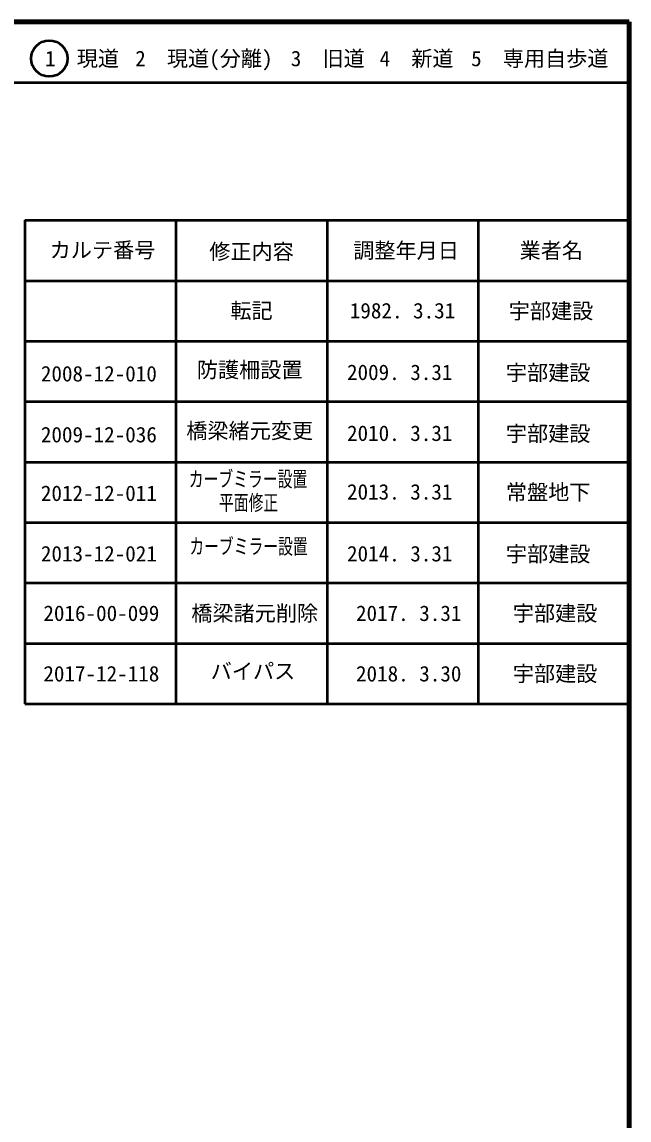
# Model space of a CAD drawing. Units: millimetres, scale not verified. Extents: x 40004 to 680061, y 20002 to 380034.
# Drawn here: x 579552 to 680061, y 198375 to 380034 of the extents above; entities that cross this region are included whole.
import ezdxf
from ezdxf.enums import TextEntityAlignment as Align

# ---------------------------------------------------------------- set-up
doc = ezdxf.new("R2010")
doc.units = ezdxf.units.MM
doc.header["$LTSCALE"] = 1000.09
for name, color, linetype, lineweight in [('M-TTL', 2, 'Continuous', 140), ('M-TTL-FRAM', 2, 'Continuous', 50), ('M-TTL-LINE', 7, 'Continuous', 50), ('M-TTL-TXT', 7, 'Continuous', 50)]:
    doc.layers.add(name, color=color, linetype=linetype, lineweight=lineweight)
doc.styles.add('ＭＳ ゴシック', font='')
doc.styles.get('ＭＳ ゴシック').set_extended_font_data('MS Gothic')

msp = doc.modelspace()

# ---------------------------------------------------------------- linework, layer by layer
at = {"layer": 'M-TTL'}
for p, q in [((680061, 380034), (40004, 380034)), ((680061, 20002), (680061, 380034))]:
    msp.add_line(p, q, dxfattribs=at)
at = {"layer": 'M-TTL-FRAM'}
for p, q in [((580052, 347228), (580052, 267221)), ((580052, 347228), (680061, 347228)), ((580052, 267221), (680061, 267221))]:
    msp.add_line(p, q, dxfattribs=at)
at = {"layer": 'M-TTL-LINE'}
for p, q in [((40004, 370033), (680061, 370033)), ((605054, 347228), (605054, 267221)), ((630056, 347228), (630056, 267221)), ((655059, 347228), (655059, 267221)), ((580052, 337227), (680061, 337227)), ((580052, 327226), (680061, 327226)), ((580052, 317225), (680061, 317225)), ((580052, 307224), (680061, 307224)), ((580052, 297223), (680061, 297223)), ((580052, 287222), (680061, 287222)), ((580052, 277221), (680061, 277221))]:
    msp.add_line(p, q, dxfattribs=at)
at = {"layer": 'M-TTL-TXT'}
msp.add_circle((584083, 373991), 3000, dxfattribs=at)

# ---------------------------------------------------------------- texts
at = {"layer": 'M-TTL-TXT', "style": 'ＭＳ ゴシック'}
for s, p in [('1\u3000現道', (589501, 373991)), ('2\u3000現道(分離)', (609673, 373991)), ('3\u3000旧道', (630178, 373991)), ('4\u3000新道', (644882, 373991)), ('5\u3000専用自歩道', (665288, 373991)), ('カルテ番号', (592892, 342308)), ('修正内容', (617564, 342053)), ('調整年月日', (643146, 342227)), ('業者名', (667194, 342227)), ('転記', (617555, 332275)), ('1982. 3.31', (642558, 332275)), ('宇部建設', (667137, 332218)), ('防護柵設置', (617259, 322484)), ('宇部建設', (666673, 322019)), ('2008-12-010', (592288, 321844)), ('2009. 3.31', (642094, 322076)), ('2009-12-036', (592288, 311767)), ('橋梁緒元変更', (617259, 312407)), ('2010. 3.31', (642094, 311999)), ('宇部建設', (666673, 311942)), ('2014. 3.31', (642094, 292073)), ('宇部建設', (666673, 292016))]:
    msp.add_text(s, height=2566, dxfattribs=at).set_placement(p, align=Align.MIDDLE_CENTER)
at = {"layer": 'M-TTL-TXT', "style": 'ＭＳ ゴシック', "width": 0.7}
for s, p in [('カーブミラー設置', (607176, 302360)), ('平面修正', (612176, 298450)), ('カーブミラー設置', (607258, 291231))]:
    msp.add_text(s, height=2566, dxfattribs=at).set_placement(p, align=Align.BOTTOM_LEFT)
at = {"layer": 'M-TTL-TXT', "style": 'ＭＳ ゴシック'}
for s, p in [('2013. 3.31', (642094, 300248)), ('常盤地下', (666673, 300191)), ('2012-12-011', (592288, 300016)), ('2013-12-021', (592288, 290015)), ('宇部建設', (667818, 280163)), ('宇部建設', (667818, 270162))]:
    msp.add_text(s, height=2566, dxfattribs=at).set_placement(p, align=Align.BOTTOM_CENTER)
for s, p in [('2016-00-099', (583098, 280163)), ('橋梁諸元削除', (607591, 280163)), ('2017. 3.31', (634853, 280163)), ('2017-12-118', (583098, 270162)), ('バイパス', (610803, 270583)), ('2018. 3.30', (634853, 270162))]:
    msp.add_text(s, height=2566, dxfattribs=at).set_placement(p, align=Align.BOTTOM_LEFT)

doc.saveas('drawing.dxf')
